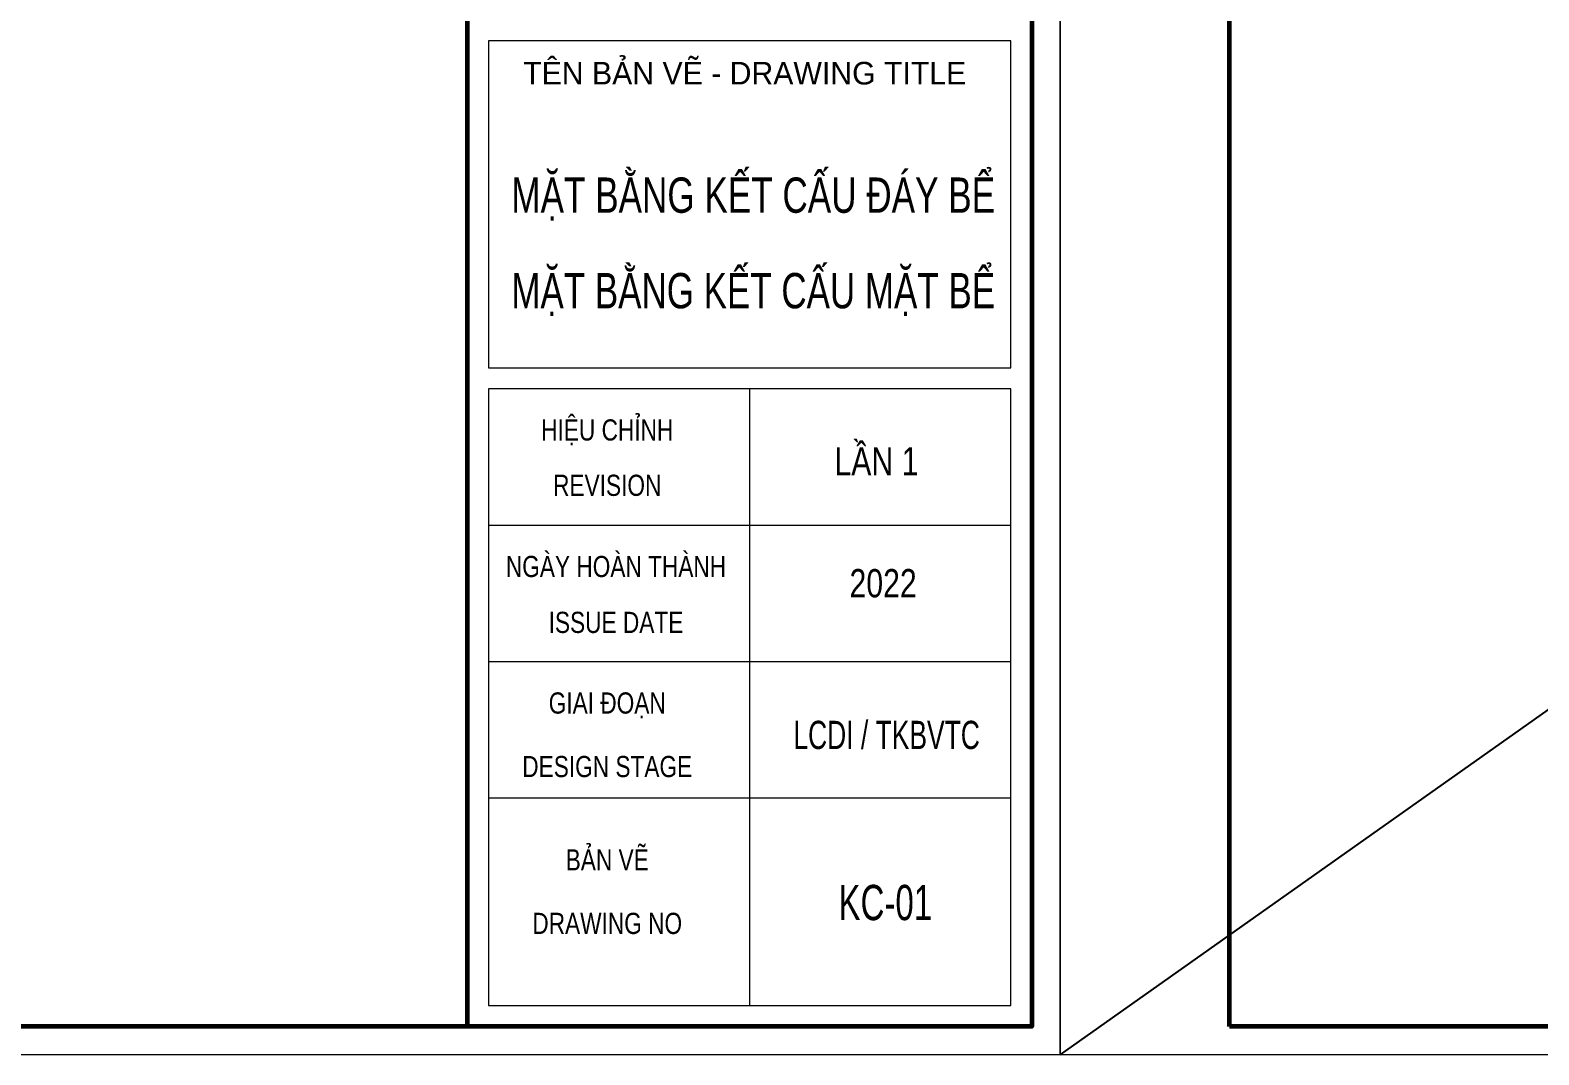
# Model space of a CAD drawing. Extents: x -192823 to 24985, y 78808 to 102574.
# Drawn here: x -94591 to -88244, y 84928 to 89239 of the extents above; entities that cross this region are included whole.
import ezdxf
from ezdxf.enums import TextEntityAlignment as Align

# ---------------------------------------------------------------- set-up
doc = ezdxf.new("R2010")
doc.units = 0
doc.header["$LTSCALE"] = 5
doc.header["$MEASUREMENT"] = 0
doc.layers.get('0').update_dxf_attribs({"linetype": 'CONTINUOUS', "lineweight": 25})
doc.layers.get('DEFPOINTS').update_dxf_attribs({"linetype": 'CONTINUOUS', "lineweight": 9})
doc.layers.add('KCS_Plotter', color=11, linetype='CONTINUOUS', plot=False)
for name, color, linetype, lineweight in [('Khungten_LCDI', 7, 'CONTINUOUS', 25), ('LC Net thay', 7, 'CONTINUOUS', 25), ('LC Text1', 3, 'CONTINUOUS', 20)]:
    doc.layers.add(name, color=color, linetype=linetype, lineweight=lineweight)
doc.styles.add('Khungten', font='', dxfattribs={"width": 0.9, "height": 5000})
doc.styles.add('Title', font='', dxfattribs={"width": 0.8})
doc.styles.get('Khungten').set_extended_font_data('.VnAvantH')
doc.styles.get('Title').set_extended_font_data('.VnBlackH')

# ---------------------------------------------------------------- blocks, each defined once
blk = doc.blocks.new('ha tang Nui Beo')
at = {"layer": 'DEFPOINTS', "lineweight": 0}
blk.add_lwpolyline([(-1200, -14850), (-1200, 14850), (40800, 14850), (40800, -14850)], close=True, dxfattribs=at)
at = {"layer": 'Khungten_LCDI', "color": 5, "lineweight": 60}
blk.add_line((36600, 14650), (36600, -14650), dxfattribs=at)
at = {"layer": 'Khungten_LCDI', "color": 5, "lineweight": 25}
blk.add_line((40600, -14650), (40600, 14650), dxfattribs=at)
at = {"layer": 'Khungten_LCDI', "color": 9, "lineweight": 15}
for p, q in [((38600, -10133), (38600, -14500)), ((40450, -11100), (36750, -11100)), ((40450, -12067), (36750, -12067)), ((40450, -13033), (36750, -13033))]:
    blk.add_line(p, q, dxfattribs=at)
at = {"layer": 'Khungten_LCDI', "color": 5, "lineweight": 60}
blk.add_lwpolyline([(0, -14650), (0, 14650), (40600, 14650), (40600, -14650)], close=True, dxfattribs=at)
at = {"layer": 'Khungten_LCDI', "color": 9, "lineweight": 15}
for points in [[(36750, -9983), (40450, -9983), (40450, -7667), (36750, -7667)], [(36750, -14500), (40450, -14500), (40450, -10133), (36750, -10133)]]:
    blk.add_lwpolyline(points, close=True, dxfattribs=at)
at = {"color": 7, "style": 'Khungten'}
blk.add_text('tªn b¶n vÏ - drawing title', height=160, dxfattribs=at).set_placement((38566, -7977), align=Align.CENTER)
at = {"color": 7}
for s, height, style, width, p in [('hiÖu chØnh', 150, 'Khungten', 0.8, (37592, -10499)), ('revision', 150, 'Khungten', 0.8, (37592, -10891)), ('ngµy hoµn thµnh', 150, 'Khungten', 0.8, (37654, -11466)), ('issue date', 150, 'Khungten', 0.8, (37654, -11862)), ('giai ®o¹n', 150, 'Khungten', 0.8, (37592, -12433)), ('lcdi / TKbvtc', 200, 'Title', 0.7, (39571, -12684)), ('design stage', 150, 'Khungten', 0.8, (37592, -12883)), ('b¶n vÏ', 150, 'Khungten', 0.8, (37592, -13544)), ('drawing nO', 150, 'Khungten', 0.8, (37592, -13994))]:
    blk.add_text(s, height=height, dxfattribs=dict(at, style=style, width=width)).set_placement(p, align=Align.CENTER)
at = {"color": 7, "style": 'Khungten', "width": 0.8}
for tag, p in [('REVISION', (39499, -10746)), ('NGAYHT', (39546, -11609))]:
    blk.add_attdef(tag, text='', height=200, dxfattribs=at).set_placement(p, align=Align.CENTER)
at = {"layer": 'LC Text1', "style": 'Title', "width": 1.485915}
for tag, p, p2 in [('TENBANVE1', (36913, -8886), (40339, -8886)), ('TENBANVE2', (36913, -9562), (40339, -9562))]:
    blk.add_attdef(tag, text='', height=250, dxfattribs=at).set_placement(p, p2, align=Align.FIT)
at = {"layer": 'LC Text1', "style": 'Title', "width": 0.7}
blk.add_attdef('SOBANVE', text='', height=250, dxfattribs=at).set_placement((39562, -13896), align=Align.CENTER)

msp = doc.modelspace()

# ---------------------------------------------------------------- linework, layer by layer
at = {"layer": 'KCS_Plotter'}
msp.add_line((-90258.2, 84928.2), (-65312.7, 102568.2), dxfattribs=at)

# ---------------------------------------------------------------- block references
at = {"layer": 'LC Net thay'}
ref = msp.add_blockref('ha tang Nui Beo', (-114490.9, 93748.2), dxfattribs=dict(at, xscale=0.5939393785367624, yscale=0.5939393785367624, zscale=0.5939393785367624))
ref.add_attrib('TENBANVE2', 'mÆt b»ng kÕt cÊu MÆT bÓ', dxfattribs={"layer": 'LC Text1', "height": 148.485, "style": 'Title', "width": 0.626131}).set_placement((-92567, 88068.7), (-90531.9, 88068.7), align=Align.FIT)
ref.add_attrib('NGAYHT', '2022', dxfattribs={"layer": 'LC Text1', "height": 118.79, "style": 'Khungten', "width": 0.8}).set_placement((-91002.9, 86852.9), align=Align.CENTER)
ref.add_attrib('REVISION', 'lÇn 1', dxfattribs={"layer": 'LC Text1', "height": 118.79, "style": 'Khungten', "width": 0.8}).set_placement((-91031, 87365.5), align=Align.CENTER)
ref.add_attrib('SOBANVE', 'kc-01', dxfattribs={"layer": 'LC Text1', "height": 148.48, "style": 'Title', "width": 0.7}).set_placement((-90993.5, 85494.7), align=Align.CENTER)
ref.add_attrib('TENBANVE1', 'mÆt b»ng kÕt cÊu ®¸y bÓ', dxfattribs={"layer": 'LC Text1', "height": 148.485, "style": 'Title', "width": 0.628468}).set_placement((-92567, 88470.6), (-90531.9, 88470.6), align=Align.FIT)
at = {"layer": 'LC Net thay', "xscale": 0.5939393785367624, "yscale": 0.5939393785367624, "zscale": 0.5939393785367624}
msp.add_blockref('ha tang Nui Beo', (-89545.4, 93748.2), dxfattribs=at)

doc.saveas('drawing.dxf')
